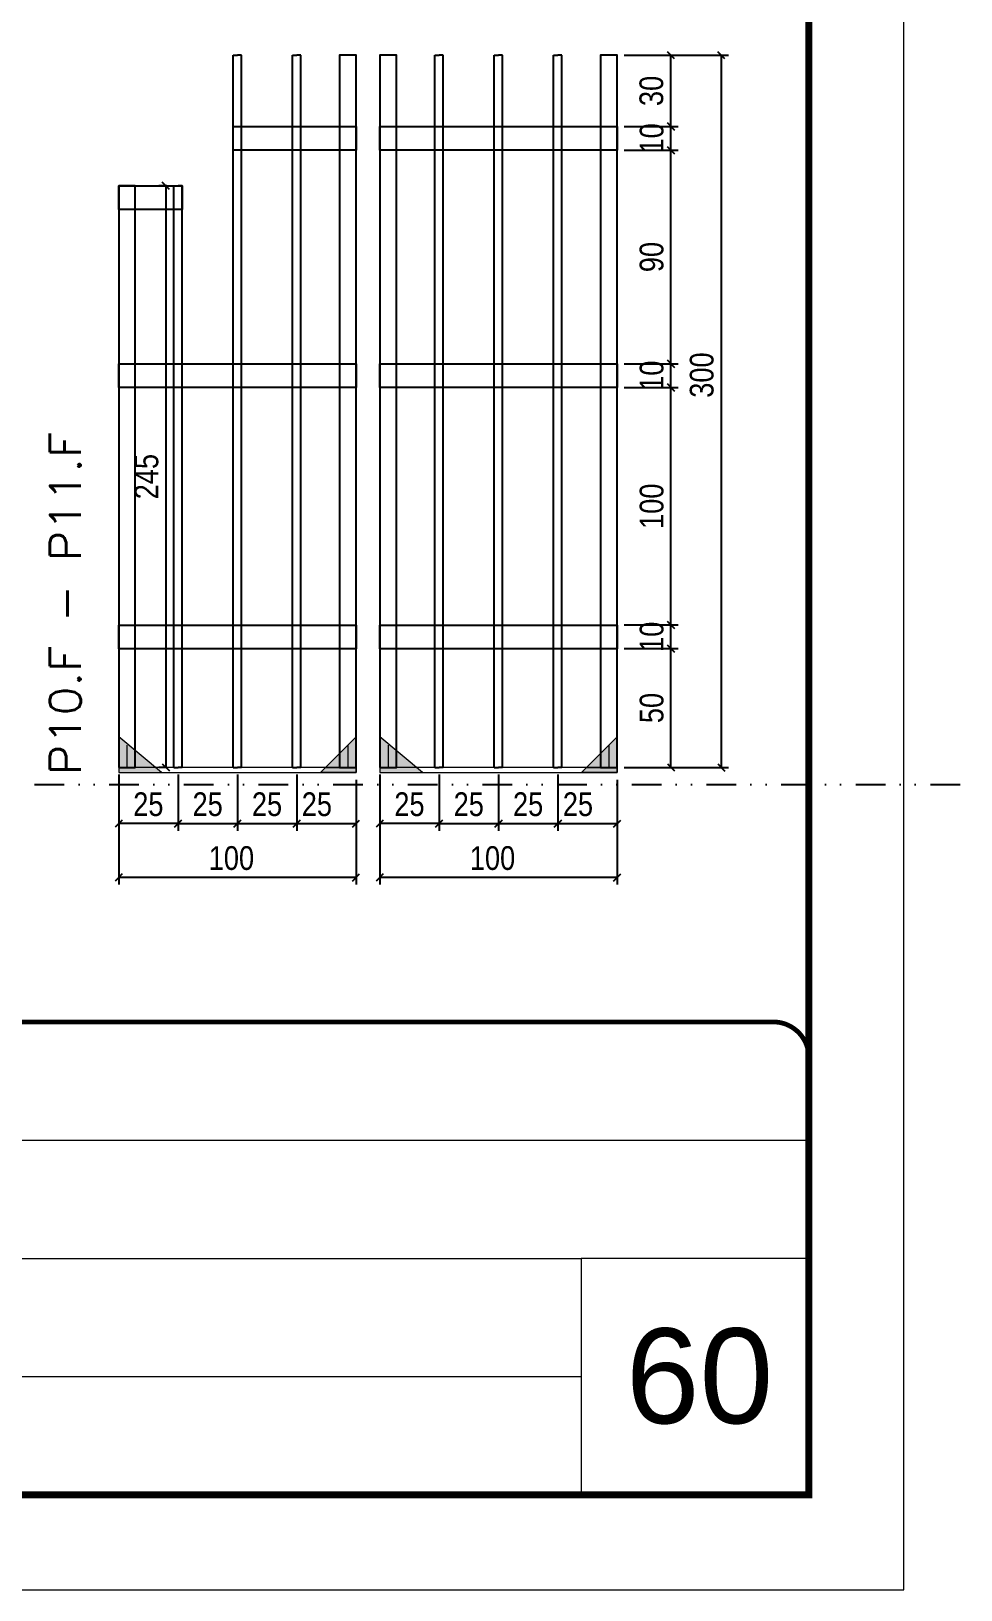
# Model space of a CAD drawing. Header units: millimetres. Extents: x 13777 to 27878, y -21631 to 6985.
# Drawn here: x 20286 to 20677, y -10145 to -9489 of the extents above; entities that cross this region are included whole.
import ezdxf

# ---------------------------------------------------------------- set-up
doc = ezdxf.new("R2010")
doc.units = ezdxf.units.MM
for name, pattern in [('CONTINUO', [0]), ('DASHED', [0.75, 0.5, -0.25]), ('DIVIDE2', [0.625, 0.25, -0.125, 0, -0.125, 0, -0.125]), ('HIDDEN', [0.375, 0.25, -0.125])]:
    doc.linetypes.add(name, pattern=pattern)
for name, color, linetype, lineweight in [('CARIMBO', 255, 'Continuous', 9), ('Folhas', 255, 'Continuous', 9), ('Madeira', 126, 'Continuous', 18), ('Sarr 2.2x7', 40, 'Continuous', 9), ('SARRAFO DE PRESSAO', 251, 'DASHED', 9), ('Texto Seção', 7, 'Continuous', 15)]:
    doc.layers.add(name, color=color, linetype=linetype, lineweight=lineweight)
for name, color, linetype in [('COTA', 241, 'Continuous'), ('Nível', 160, 'Continuous'), ('SARR_2.2x10', 60, 'Continuous'), ('SARR_3.5x7', 81, 'Continuous'), ('SARR_7x7', 40, 'Continuous')]:
    doc.layers.add(name, color=color, linetype=linetype)
doc.styles.add('ARIAL', font='arial.ttf')
doc.styles.add('COTA TECNICA', font='techl___.ttf', dxfattribs={"height": 10})
doc.styles.add('REGUA-120', font='ROMANS.shx', dxfattribs={"height": 15})
doc.dimstyles.new('PAINEL', dxfattribs={"dimtxt": 10, "dimasz": 3, "dimexe": 3, "dimexo": 3, "dimgap": 3, "dimtad": 1, "dimdec": 1, "dimzin": 12, "dimdsep": 46, "dimtxsty": 'COTA TECNICA', "dimblk1": 'OBLIQUE', "dimblk2": 'OBLIQUE', "dimsah": 1, "dimcen": 0.9, "dimclrd": 4, "dimclre": 4, "dimclrt": 240, "dimadec": 1, "dimazin": 3, "dimtfac": 1, "dimtdec": 1, "dimtmove": 0, "dimatfit": 3, "dimfxl": 1, "dimtolj": 1, "dimtzin": 12, "dimarcsym": 0})

# ---------------------------------------------------------------- blocks, each defined once
blk = doc.blocks.new('9999999999')
at = {"color": 30, "linetype": 'CONTINUO'}
for p, q in [((98564.56, 34379.64), (99583.98, 34379.64)), ((98564.56, 34329.83), (99487.98, 34329.83)), ((99583.98, 34329.83), (99487.98, 34329.83)), ((99487.98, 34329.83), (99487.98, 34230.21)), ((98564.56, 34280.02), (99487.98, 34280.02))]:
    blk.add_line(p, q, dxfattribs=at)
at = {"color": 30, "linetype": 'CONTINUO', "const_width": 2}
blk.add_lwpolyline([(99583.98, 34230.21), (99583.98, 34414.45, 0.414214), (99568.98, 34429.45), (98228.98, 34429.45, 0.414214), (98213.98, 34414.45), (98213.98, 34245.21, 0.414214), (98228.98, 34230.21), (99583.98, 34230.21)], format="xyb", dxfattribs=at)
at = {"layer": 'Folhas'}
blk.add_lwpolyline([(98138.98, 34190.21), (99623.98, 34190.21), (99623.98, 35240.21), (98138.98, 35240.21)], close=True, dxfattribs=at)
at = {"layer": 'Folhas', "color": 30, "const_width": 3}
blk.add_lwpolyline([(98213.98, 34230.21), (99583.98, 34230.21), (99583.98, 35200.21), (98213.98, 35200.21)], close=True, dxfattribs=at)
blk = doc.blocks.new('_Oblique')
at = {"color": 0, "linetype": 'ByBlock', "lineweight": -2}
blk.add_line((-0.5, -0.5), (0.5, 0.5), dxfattribs=at)
blk = doc.blocks.new('*D2678')
at = {"layer": 'COTA', "color": 4, "lineweight": -2, "transparency": 16777216}
for p, q in [((20432.68, -9817.04), (20432.68, -9848.22)), ((20532.68, -9817.04), (20532.68, -9848.22)), ((20532.68, -9845.22), (20432.68, -9845.22))]:
    blk.add_line(p, q, dxfattribs=at)
at = {"layer": 'Defpoints', "color": 0, "transparency": 16777216}
for p in [(20432.68, -9814.04), (20532.68, -9814.04), (20432.68, -9845.22)]:
    blk.add_point(p, dxfattribs=at)
at = {"layer": 'COTA', "color": 4, "lineweight": -2, "transparency": 16777216, "xscale": 3, "yscale": 3, "zscale": 3, "rotation": 180}
blk.add_blockref('_Oblique', (20432.68, -9845.22), dxfattribs=at)
at = {"layer": 'COTA', "color": 4, "lineweight": -2, "transparency": 16777216, "xscale": 3, "yscale": 3, "zscale": 3}
blk.add_blockref('_Oblique', (20532.68, -9845.22), dxfattribs=at)
at = {"layer": 'COTA', "color": 240, "transparency": 16777216, "insert": (20480.18, -9837.12), "char_height": 10, "attachment_point": 5, "style": 'COTA TECNICA'}
blk.add_mtext('\\A1;100', dxfattribs=at)
blk = doc.blocks.new('*D2679')
at = {"layer": 'COTA', "color": 4, "lineweight": -2, "transparency": 16777216}
for p, q in [((20432.68, -9801.84), (20432.68, -9825.54)), ((20457.68, -9801.84), (20457.68, -9825.54)), ((20457.68, -9822.54), (20432.68, -9822.54))]:
    blk.add_line(p, q, dxfattribs=at)
at = {"layer": 'Defpoints', "color": 0, "transparency": 16777216}
for p in [(20432.68, -9798.84), (20457.68, -9798.84), (20432.68, -9822.54)]:
    blk.add_point(p, dxfattribs=at)
at = {"layer": 'COTA', "color": 4, "lineweight": -2, "transparency": 16777216, "xscale": 3, "yscale": 3, "zscale": 3, "rotation": 180}
blk.add_blockref('_Oblique', (20432.68, -9822.54), dxfattribs=at)
at = {"layer": 'COTA', "color": 4, "lineweight": -2, "transparency": 16777216, "xscale": 3, "yscale": 3, "zscale": 3}
blk.add_blockref('_Oblique', (20457.68, -9822.54), dxfattribs=at)
at = {"layer": 'COTA', "color": 240, "transparency": 16777216, "insert": (20445.18, -9814.43), "char_height": 10, "attachment_point": 5, "style": 'COTA TECNICA'}
blk.add_mtext('\\A1;25', dxfattribs=at)
blk = doc.blocks.new('*D2680')
at = {"layer": 'COTA', "color": 4, "lineweight": -2, "transparency": 16777216}
for p, q in [((20507.68, -9801.84), (20507.68, -9825.54)), ((20532.68, -9804.04), (20532.68, -9825.54)), ((20507.68, -9822.54), (20532.68, -9822.54))]:
    blk.add_line(p, q, dxfattribs=at)
at = {"layer": 'Defpoints', "color": 0, "transparency": 16777216}
for p in [(20507.68, -9798.84), (20532.68, -9801.04), (20532.68, -9822.54)]:
    blk.add_point(p, dxfattribs=at)
at = {"layer": 'COTA', "color": 4, "lineweight": -2, "transparency": 16777216, "xscale": 3, "yscale": 3, "zscale": 3, "rotation": 180}
blk.add_blockref('_Oblique', (20507.68, -9822.54), dxfattribs=at)
at = {"layer": 'COTA', "color": 4, "lineweight": -2, "transparency": 16777216, "xscale": 3, "yscale": 3, "zscale": 3}
blk.add_blockref('_Oblique', (20532.68, -9822.54), dxfattribs=at)
at = {"layer": 'COTA', "color": 240, "transparency": 16777216, "insert": (20516.18, -9814.43), "char_height": 10, "attachment_point": 5, "style": 'COTA TECNICA'}
blk.add_mtext('\\A1;25', dxfattribs=at)
blk = doc.blocks.new('*D2681')
at = {"layer": 'COTA', "color": 4, "lineweight": -2, "transparency": 16777216}
for p, q in [((20457.68, -9801.84), (20457.68, -9825.54)), ((20482.68, -9801.84), (20482.68, -9825.54)), ((20457.68, -9822.54), (20482.68, -9822.54))]:
    blk.add_line(p, q, dxfattribs=at)
at = {"layer": 'Defpoints', "color": 0, "transparency": 16777216}
for p in [(20457.68, -9798.84), (20482.68, -9798.84), (20482.68, -9822.54)]:
    blk.add_point(p, dxfattribs=at)
at = {"layer": 'COTA', "color": 4, "lineweight": -2, "transparency": 16777216, "xscale": 3, "yscale": 3, "zscale": 3, "rotation": 180}
blk.add_blockref('_Oblique', (20457.68, -9822.54), dxfattribs=at)
at = {"layer": 'COTA', "color": 4, "lineweight": -2, "transparency": 16777216, "xscale": 3, "yscale": 3, "zscale": 3}
blk.add_blockref('_Oblique', (20482.68, -9822.54), dxfattribs=at)
at = {"layer": 'COTA', "color": 240, "transparency": 16777216, "insert": (20470.18, -9814.43), "char_height": 10, "attachment_point": 5, "style": 'COTA TECNICA'}
blk.add_mtext('\\A1;25', dxfattribs=at)
blk = doc.blocks.new('*D2682')
at = {"layer": 'COTA', "color": 4, "lineweight": -2, "transparency": 16777216}
for p, q in [((20535.68, -9748.84), (20558.38, -9748.84)), ((20555.38, -9798.84), (20555.38, -9748.84)), ((20535.68, -9798.84), (20558.38, -9798.84))]:
    blk.add_line(p, q, dxfattribs=at)
at = {"layer": 'Defpoints', "color": 0, "transparency": 16777216}
for p in [(20532.68, -9748.84), (20555.38, -9748.84), (20532.68, -9798.84)]:
    blk.add_point(p, dxfattribs=at)
at = {"layer": 'COTA', "color": 4, "lineweight": -2, "transparency": 16777216, "xscale": 3, "yscale": 3, "zscale": 3}
for p, rotation in [((20555.38, -9748.84), 90), ((20555.38, -9798.84), 270)]:
    blk.add_blockref('_Oblique', p, dxfattribs=dict(at, rotation=rotation))
at = {"layer": 'COTA', "color": 240, "transparency": 16777216, "insert": (20547.27, -9773.84), "char_height": 10, "attachment_point": 5, "rotation": 90, "style": 'COTA TECNICA'}
blk.add_mtext('\\A1;50', dxfattribs=at)
blk = doc.blocks.new('*D2683')
at = {"layer": 'COTA', "color": 4, "lineweight": -2, "transparency": 16777216}
for p, q in [((20482.68, -9801.84), (20482.68, -9825.54)), ((20507.68, -9801.84), (20507.68, -9825.54)), ((20482.68, -9822.54), (20507.68, -9822.54))]:
    blk.add_line(p, q, dxfattribs=at)
at = {"layer": 'Defpoints', "color": 0, "transparency": 16777216}
for p in [(20482.68, -9798.84), (20507.68, -9798.84), (20507.68, -9822.54)]:
    blk.add_point(p, dxfattribs=at)
at = {"layer": 'COTA', "color": 4, "lineweight": -2, "transparency": 16777216, "xscale": 3, "yscale": 3, "zscale": 3, "rotation": 180}
blk.add_blockref('_Oblique', (20482.68, -9822.54), dxfattribs=at)
at = {"layer": 'COTA', "color": 4, "lineweight": -2, "transparency": 16777216, "xscale": 3, "yscale": 3, "zscale": 3}
blk.add_blockref('_Oblique', (20507.68, -9822.54), dxfattribs=at)
at = {"layer": 'COTA', "color": 240, "transparency": 16777216, "insert": (20495.18, -9814.43), "char_height": 10, "attachment_point": 5, "style": 'COTA TECNICA'}
blk.add_mtext('\\A1;25', dxfattribs=at)
blk = doc.blocks.new('*D2684')
at = {"layer": 'COTA', "color": 4, "lineweight": -2, "transparency": 16777216}
for p, q in [((20535.68, -9738.84), (20558.38, -9738.84)), ((20555.38, -9748.84), (20555.38, -9738.84)), ((20535.68, -9748.84), (20558.38, -9748.84))]:
    blk.add_line(p, q, dxfattribs=at)
at = {"layer": 'Defpoints', "color": 0, "transparency": 16777216}
for p in [(20532.68, -9738.84), (20555.38, -9738.84), (20532.68, -9748.84)]:
    blk.add_point(p, dxfattribs=at)
at = {"layer": 'COTA', "color": 4, "lineweight": -2, "transparency": 16777216, "xscale": 3, "yscale": 3, "zscale": 3}
for p, rotation in [((20555.38, -9738.84), 90), ((20555.38, -9748.84), 270)]:
    blk.add_blockref('_Oblique', p, dxfattribs=dict(at, rotation=rotation))
at = {"layer": 'COTA', "color": 240, "transparency": 16777216, "insert": (20547.27, -9743.84), "char_height": 10, "attachment_point": 5, "rotation": 90, "style": 'COTA TECNICA'}
blk.add_mtext('\\A1;10', dxfattribs=at)
blk = doc.blocks.new('*D2685')
at = {"layer": 'COTA', "color": 4, "lineweight": -2, "transparency": 16777216}
for p, q in [((20535.68, -9638.84), (20558.38, -9638.84)), ((20555.38, -9738.84), (20555.38, -9638.84)), ((20535.68, -9738.84), (20558.38, -9738.84))]:
    blk.add_line(p, q, dxfattribs=at)
at = {"layer": 'Defpoints', "color": 0, "transparency": 16777216}
for p in [(20532.68, -9638.84), (20555.38, -9638.84), (20532.68, -9738.84)]:
    blk.add_point(p, dxfattribs=at)
at = {"layer": 'COTA', "color": 4, "lineweight": -2, "transparency": 16777216, "xscale": 3, "yscale": 3, "zscale": 3}
for p, rotation in [((20555.38, -9638.84), 90), ((20555.38, -9738.84), 270)]:
    blk.add_blockref('_Oblique', p, dxfattribs=dict(at, rotation=rotation))
at = {"layer": 'COTA', "color": 240, "transparency": 16777216, "insert": (20547.27, -9688.84), "char_height": 10, "attachment_point": 5, "rotation": 90, "style": 'COTA TECNICA'}
blk.add_mtext('\\A1;100', dxfattribs=at)
blk = doc.blocks.new('*D2686')
at = {"layer": 'COTA', "color": 4, "lineweight": -2, "transparency": 16777216}
for p, q in [((20535.68, -9628.84), (20558.38, -9628.84)), ((20555.38, -9638.84), (20555.38, -9628.84)), ((20535.68, -9638.84), (20558.38, -9638.84))]:
    blk.add_line(p, q, dxfattribs=at)
at = {"layer": 'Defpoints', "color": 0, "transparency": 16777216}
for p in [(20532.68, -9628.84), (20555.38, -9628.84), (20532.68, -9638.84)]:
    blk.add_point(p, dxfattribs=at)
at = {"layer": 'COTA', "color": 4, "lineweight": -2, "transparency": 16777216, "xscale": 3, "yscale": 3, "zscale": 3}
for p, rotation in [((20555.38, -9628.84), 90), ((20555.38, -9638.84), 270)]:
    blk.add_blockref('_Oblique', p, dxfattribs=dict(at, rotation=rotation))
at = {"layer": 'COTA', "color": 240, "transparency": 16777216, "insert": (20547.27, -9633.84), "char_height": 10, "attachment_point": 5, "rotation": 90, "style": 'COTA TECNICA'}
blk.add_mtext('\\A1;10', dxfattribs=at)
blk = doc.blocks.new('*D2687')
at = {"layer": 'COTA', "color": 4, "lineweight": -2, "transparency": 16777216}
for p, q in [((20535.68, -9538.88), (20558.38, -9538.88)), ((20555.38, -9628.84), (20555.38, -9538.88)), ((20535.68, -9628.84), (20558.38, -9628.84))]:
    blk.add_line(p, q, dxfattribs=at)
at = {"layer": 'Defpoints', "color": 0, "transparency": 16777216}
for p in [(20532.68, -9538.88), (20555.38, -9538.88), (20532.68, -9628.84)]:
    blk.add_point(p, dxfattribs=at)
at = {"layer": 'COTA', "color": 4, "lineweight": -2, "transparency": 16777216, "xscale": 3, "yscale": 3, "zscale": 3}
for p, rotation in [((20555.38, -9538.88), 90), ((20555.38, -9628.84), 270)]:
    blk.add_blockref('_Oblique', p, dxfattribs=dict(at, rotation=rotation))
at = {"layer": 'COTA', "color": 240, "transparency": 16777216, "insert": (20547.25, -9583.86), "char_height": 10, "attachment_point": 5, "rotation": 90, "style": 'COTA TECNICA'}
blk.add_mtext('\\A1;90', dxfattribs=at)
blk = doc.blocks.new('*D2688')
at = {"layer": 'COTA', "color": 4, "lineweight": -2, "transparency": 16777216}
for p, q in [((20535.68, -9528.88), (20558.38, -9528.88)), ((20555.38, -9538.88), (20555.38, -9528.88)), ((20535.68, -9538.88), (20558.38, -9538.88))]:
    blk.add_line(p, q, dxfattribs=at)
at = {"layer": 'Defpoints', "color": 0, "transparency": 16777216}
for p in [(20532.68, -9528.88), (20555.38, -9528.88), (20532.68, -9538.88)]:
    blk.add_point(p, dxfattribs=at)
at = {"layer": 'COTA', "color": 4, "lineweight": -2, "transparency": 16777216, "xscale": 3, "yscale": 3, "zscale": 3}
for p, rotation in [((20555.38, -9528.88), 90), ((20555.38, -9538.88), 270)]:
    blk.add_blockref('_Oblique', p, dxfattribs=dict(at, rotation=rotation))
at = {"layer": 'COTA', "color": 240, "transparency": 16777216, "insert": (20547.27, -9533.88), "char_height": 10, "attachment_point": 5, "rotation": 90, "style": 'COTA TECNICA'}
blk.add_mtext('\\A1;10', dxfattribs=at)
blk = doc.blocks.new('*D2689')
at = {"layer": 'COTA', "color": 4, "lineweight": -2, "transparency": 16777216}
for p, q in [((20535.68, -9498.88), (20579.59, -9498.88)), ((20576.59, -9798.88), (20576.59, -9498.88)), ((20535.68, -9798.88), (20579.59, -9798.88))]:
    blk.add_line(p, q, dxfattribs=at)
at = {"layer": 'Defpoints', "color": 0, "transparency": 16777216}
for p in [(20532.68, -9498.88), (20576.59, -9498.88), (20532.68, -9798.88)]:
    blk.add_point(p, dxfattribs=at)
at = {"layer": 'COTA', "color": 4, "lineweight": -2, "transparency": 16777216, "xscale": 3, "yscale": 3, "zscale": 3}
for p, rotation in [((20576.59, -9498.88), 90), ((20576.59, -9798.88), 270)]:
    blk.add_blockref('_Oblique', p, dxfattribs=dict(at, rotation=rotation))
at = {"layer": 'COTA', "color": 240, "transparency": 16777216, "insert": (20568.37, -9633.58), "char_height": 10, "attachment_point": 5, "rotation": 90, "style": 'COTA TECNICA'}
blk.add_mtext('\\A1;300', dxfattribs=at)
blk = doc.blocks.new('*D2690')
at = {"layer": 'COTA', "color": 4, "lineweight": -2, "transparency": 16777216}
for p, q in [((20322.68, -9817.04), (20322.68, -9848.22)), ((20422.68, -9817.04), (20422.68, -9848.22)), ((20422.68, -9845.22), (20322.68, -9845.22))]:
    blk.add_line(p, q, dxfattribs=at)
at = {"layer": 'Defpoints', "color": 0, "transparency": 16777216}
for p in [(20322.68, -9814.04), (20422.68, -9814.04), (20322.68, -9845.22)]:
    blk.add_point(p, dxfattribs=at)
at = {"layer": 'COTA', "color": 4, "lineweight": -2, "transparency": 16777216, "xscale": 3, "yscale": 3, "zscale": 3, "rotation": 180}
blk.add_blockref('_Oblique', (20322.68, -9845.22), dxfattribs=at)
at = {"layer": 'COTA', "color": 4, "lineweight": -2, "transparency": 16777216, "xscale": 3, "yscale": 3, "zscale": 3}
blk.add_blockref('_Oblique', (20422.68, -9845.22), dxfattribs=at)
at = {"layer": 'COTA', "color": 240, "transparency": 16777216, "insert": (20370.18, -9837.12), "char_height": 10, "attachment_point": 5, "style": 'COTA TECNICA'}
blk.add_mtext('\\A1;100', dxfattribs=at)
blk = doc.blocks.new('*D2691')
at = {"layer": 'COTA', "color": 4, "lineweight": -2, "transparency": 16777216}
for p, q in [((20322.68, -9801.84), (20322.68, -9825.54)), ((20347.68, -9801.84), (20347.68, -9825.54)), ((20347.68, -9822.54), (20322.68, -9822.54))]:
    blk.add_line(p, q, dxfattribs=at)
at = {"layer": 'Defpoints', "color": 0, "transparency": 16777216}
for p in [(20322.68, -9798.84), (20347.68, -9798.84), (20322.68, -9822.54)]:
    blk.add_point(p, dxfattribs=at)
at = {"layer": 'COTA', "color": 4, "lineweight": -2, "transparency": 16777216, "xscale": 3, "yscale": 3, "zscale": 3, "rotation": 180}
blk.add_blockref('_Oblique', (20322.68, -9822.54), dxfattribs=at)
at = {"layer": 'COTA', "color": 4, "lineweight": -2, "transparency": 16777216, "xscale": 3, "yscale": 3, "zscale": 3}
blk.add_blockref('_Oblique', (20347.68, -9822.54), dxfattribs=at)
at = {"layer": 'COTA', "color": 240, "transparency": 16777216, "insert": (20335.18, -9814.43), "char_height": 10, "attachment_point": 5, "style": 'COTA TECNICA'}
blk.add_mtext('\\A1;25', dxfattribs=at)
blk = doc.blocks.new('*D2692')
at = {"layer": 'COTA', "color": 4, "lineweight": -2, "transparency": 16777216}
for p, q in [((20397.68, -9801.84), (20397.68, -9825.54)), ((20422.68, -9804.04), (20422.68, -9825.54)), ((20397.68, -9822.54), (20422.68, -9822.54))]:
    blk.add_line(p, q, dxfattribs=at)
at = {"layer": 'Defpoints', "color": 0, "transparency": 16777216}
for p in [(20397.68, -9798.84), (20422.68, -9801.04), (20422.68, -9822.54)]:
    blk.add_point(p, dxfattribs=at)
at = {"layer": 'COTA', "color": 4, "lineweight": -2, "transparency": 16777216, "xscale": 3, "yscale": 3, "zscale": 3, "rotation": 180}
blk.add_blockref('_Oblique', (20397.68, -9822.54), dxfattribs=at)
at = {"layer": 'COTA', "color": 4, "lineweight": -2, "transparency": 16777216, "xscale": 3, "yscale": 3, "zscale": 3}
blk.add_blockref('_Oblique', (20422.68, -9822.54), dxfattribs=at)
at = {"layer": 'COTA', "color": 240, "transparency": 16777216, "insert": (20406.18, -9814.43), "char_height": 10, "attachment_point": 5, "style": 'COTA TECNICA'}
blk.add_mtext('\\A1;25', dxfattribs=at)
blk = doc.blocks.new('*D2693')
at = {"layer": 'COTA', "color": 4, "lineweight": -2, "transparency": 16777216}
for p, q in [((20347.68, -9801.84), (20347.68, -9825.54)), ((20372.68, -9801.84), (20372.68, -9825.54)), ((20347.68, -9822.54), (20372.68, -9822.54))]:
    blk.add_line(p, q, dxfattribs=at)
at = {"layer": 'Defpoints', "color": 0, "transparency": 16777216}
for p in [(20347.68, -9798.84), (20372.68, -9798.84), (20372.68, -9822.54)]:
    blk.add_point(p, dxfattribs=at)
at = {"layer": 'COTA', "color": 4, "lineweight": -2, "transparency": 16777216, "xscale": 3, "yscale": 3, "zscale": 3, "rotation": 180}
blk.add_blockref('_Oblique', (20347.68, -9822.54), dxfattribs=at)
at = {"layer": 'COTA', "color": 4, "lineweight": -2, "transparency": 16777216, "xscale": 3, "yscale": 3, "zscale": 3}
blk.add_blockref('_Oblique', (20372.68, -9822.54), dxfattribs=at)
at = {"layer": 'COTA', "color": 240, "transparency": 16777216, "insert": (20360.18, -9814.43), "char_height": 10, "attachment_point": 5, "style": 'COTA TECNICA'}
blk.add_mtext('\\A1;25', dxfattribs=at)
blk = doc.blocks.new('*D2694')
at = {"layer": 'COTA', "color": 4, "lineweight": -2, "transparency": 16777216}
for p, q in [((20372.68, -9801.84), (20372.68, -9825.54)), ((20397.68, -9801.84), (20397.68, -9825.54)), ((20372.68, -9822.54), (20397.68, -9822.54))]:
    blk.add_line(p, q, dxfattribs=at)
at = {"layer": 'Defpoints', "color": 0, "transparency": 16777216}
for p in [(20372.68, -9798.84), (20397.68, -9798.84), (20397.68, -9822.54)]:
    blk.add_point(p, dxfattribs=at)
at = {"layer": 'COTA', "color": 4, "lineweight": -2, "transparency": 16777216, "xscale": 3, "yscale": 3, "zscale": 3, "rotation": 180}
blk.add_blockref('_Oblique', (20372.68, -9822.54), dxfattribs=at)
at = {"layer": 'COTA', "color": 4, "lineweight": -2, "transparency": 16777216, "xscale": 3, "yscale": 3, "zscale": 3}
blk.add_blockref('_Oblique', (20397.68, -9822.54), dxfattribs=at)
at = {"layer": 'COTA', "color": 240, "transparency": 16777216, "insert": (20385.18, -9814.43), "char_height": 10, "attachment_point": 5, "style": 'COTA TECNICA'}
blk.add_mtext('\\A1;25', dxfattribs=at)
blk = doc.blocks.new('*D2695')
at = {"layer": 'COTA', "color": 4, "lineweight": -2, "transparency": 16777216}
for p, q in [((20535.68, -9498.88), (20558.38, -9498.88)), ((20555.38, -9528.88), (20555.38, -9498.88)), ((20535.68, -9528.88), (20558.38, -9528.88))]:
    blk.add_line(p, q, dxfattribs=at)
at = {"layer": 'Defpoints', "color": 0, "transparency": 16777216}
for p in [(20532.68, -9498.88), (20555.38, -9498.88), (20532.68, -9528.88)]:
    blk.add_point(p, dxfattribs=at)
at = {"layer": 'COTA', "color": 4, "lineweight": -2, "transparency": 16777216, "xscale": 3, "yscale": 3, "zscale": 3}
for p, rotation in [((20555.38, -9498.88), 90), ((20555.38, -9528.88), 270)]:
    blk.add_blockref('_Oblique', p, dxfattribs=dict(at, rotation=rotation))
at = {"layer": 'COTA', "color": 240, "transparency": 16777216, "insert": (20547.16, -9513.88), "char_height": 10, "attachment_point": 5, "rotation": 90, "style": 'COTA TECNICA'}
blk.add_mtext('\\A1;30', dxfattribs=at)
blk = doc.blocks.new('*D2697')
at = {"layer": 'COTA', "color": 4, "lineweight": -2, "transparency": 16777216}
for p, q in [((20342.93, -9553.88), (20339.54, -9553.88)), ((20342.54, -9553.88), (20342.54, -9798.84)), ((20342.93, -9798.84), (20339.54, -9798.84))]:
    blk.add_line(p, q, dxfattribs=at)
at = {"layer": 'Defpoints', "color": 0, "transparency": 16777216}
for p in [(20345.93, -9553.88), (20342.54, -9798.84), (20345.93, -9798.84)]:
    blk.add_point(p, dxfattribs=at)
at = {"layer": 'COTA', "color": 4, "lineweight": -2, "transparency": 16777216, "xscale": 3, "yscale": 3, "zscale": 3}
for p, rotation in [((20342.54, -9553.88), 90), ((20342.54, -9798.84), 270)]:
    blk.add_blockref('_Oblique', p, dxfattribs=dict(at, rotation=rotation))
at = {"layer": 'COTA', "color": 240, "transparency": 16777216, "insert": (20334.43, -9676.36), "char_height": 10, "attachment_point": 5, "rotation": 90, "style": 'COTA TECNICA'}
blk.add_mtext('\\A1;245', dxfattribs=at)

msp = doc.modelspace()

# ---------------------------------------------------------------- hatches: boundary and pattern name
at = {"layer": 'Madeira'}
h = msp.add_hatch(color=252, dxfattribs=at)
h.dxf.hatch_style = 2
h.paths.add_polyline_path([(20322.68, -9786.04), (20322.68, -9801.04), (20340.68, -9801.04)])
h = msp.add_hatch(color=252, dxfattribs=at)
h.dxf.hatch_style = 2
h.paths.add_polyline_path([(20422.68, -9786.04), (20422.68, -9801.04), (20407.68, -9801.04)])
h = msp.add_hatch(color=252, dxfattribs=at)
h.dxf.hatch_style = 2
h.paths.add_polyline_path([(20432.68, -9786.04), (20432.68, -9801.04), (20450.68, -9801.04)])
h = msp.add_hatch(color=252, dxfattribs=at)
h.dxf.hatch_style = 2
h.paths.add_polyline_path([(20532.68, -9786.04), (20532.68, -9801.04), (20517.68, -9801.04)])

# ---------------------------------------------------------------- linework, layer by layer
at = {"layer": 'Madeira', "color": 1, "linetype": 'HIDDEN'}
for p, q in [((20326.18, -9789.54), (20326.18, -9798.84)), ((20326.18, -9789.54), (20326.18, -9798.84)), ((20419.18, -9789.54), (20419.18, -9798.84)), ((20419.18, -9789.54), (20419.18, -9798.84)), ((20436.18, -9789.54), (20436.18, -9798.84)), ((20436.18, -9789.54), (20436.18, -9798.84)), ((20529.18, -9789.54), (20529.18, -9798.84)), ((20529.18, -9789.54), (20529.18, -9798.84)), ((20329.68, -9793.04), (20329.68, -9798.84)), ((20439.68, -9793.04), (20439.68, -9798.84)), ((20332.51, -9798.84), (20322.68, -9798.84)), ((20332.51, -9798.84), (20322.68, -9798.84)), ((20338.48, -9798.84), (20322.68, -9798.84)), ((20409.88, -9798.84), (20422.68, -9798.84)), ((20412.84, -9798.84), (20422.68, -9798.84)), ((20412.84, -9798.84), (20422.68, -9798.84)), ((20442.51, -9798.84), (20432.68, -9798.84)), ((20442.51, -9798.84), (20432.68, -9798.84)), ((20448.48, -9798.84), (20432.68, -9798.84)), ((20519.88, -9798.84), (20532.68, -9798.84)), ((20522.84, -9798.84), (20532.68, -9798.84)), ((20522.84, -9798.84), (20532.68, -9798.84))]:
    msp.add_line(p, q, dxfattribs=at)
at = {"layer": 'Madeira'}
for p, q in [((20322.68, -9798.84), (20322.68, -9801.04)), ((20322.68, -9798.84), (20322.68, -9801.04)), ((20322.68, -9798.84), (20322.68, -9801.04)), ((20432.68, -9798.84), (20432.68, -9801.04)), ((20432.68, -9798.84), (20432.68, -9801.04)), ((20432.68, -9798.84), (20432.68, -9801.04))]:
    msp.add_line(p, q, dxfattribs=at)
at = {"layer": 'Madeira', "color": 0}
for points in [[(20322.68, -9786.04), (20322.68, -9801.04), (20340.68, -9801.04), (20322.68, -9786.04)], [(20422.68, -9786.04), (20422.68, -9801.04), (20407.68, -9801.04), (20422.68, -9786.04)], [(20432.68, -9786.04), (20432.68, -9801.04), (20450.68, -9801.04), (20432.68, -9786.04)], [(20532.68, -9786.04), (20532.68, -9801.04), (20517.68, -9801.04), (20532.68, -9786.04)]]:
    msp.add_lwpolyline(points, dxfattribs=at)
at = {"layer": 'Nível', "color": 4, "linetype": 'DIVIDE2', "ltscale": 50}
msp.add_line((13777.11, -9806.04), (21531.15, -9806.04), dxfattribs=at)
at = {"layer": 'Sarr 2.2x7'}
for points in [[(20422.68, -9798.84), (20322.68, -9798.84), (20322.68, -9801.04), (20422.68, -9801.04)], [(20532.68, -9798.84), (20432.68, -9798.84), (20432.68, -9801.04), (20532.68, -9801.04)]]:
    msp.add_lwpolyline(points, close=True, dxfattribs=at)
at = {"layer": 'SARR_2.2x10'}
for points in [[(20370.93, -9528.88), (20422.68, -9528.88), (20422.68, -9538.88), (20370.93, -9538.88)], [(20432.68, -9528.88), (20532.68, -9528.88), (20532.68, -9538.88), (20432.68, -9538.88)], [(20322.68, -9553.88), (20349.43, -9553.88), (20349.43, -9563.88), (20322.68, -9563.88)], [(20322.68, -9628.88), (20422.68, -9628.88), (20422.68, -9638.88), (20322.68, -9638.88)], [(20432.68, -9628.88), (20532.68, -9628.88), (20532.68, -9638.88), (20432.68, -9638.88)], [(20322.68, -9738.88), (20422.68, -9738.88), (20422.68, -9748.88), (20322.68, -9748.88)], [(20432.68, -9738.88), (20532.68, -9738.88), (20532.68, -9748.88), (20432.68, -9748.88)]]:
    msp.add_lwpolyline(points, close=True, dxfattribs=at)
at = {"layer": 'SARR_3.5x7'}
for p, q in [((20370.93, -9798.84), (20370.93, -9498.88)), ((20370.93, -9498.88), (20372.68, -9498.88)), ((20374.43, -9498.88), (20372.68, -9498.88)), ((20374.43, -9798.84), (20374.43, -9498.88)), ((20395.93, -9798.84), (20395.93, -9498.88)), ((20395.93, -9498.88), (20397.68, -9498.88)), ((20399.43, -9498.88), (20397.68, -9498.88)), ((20399.43, -9798.84), (20399.43, -9498.88)), ((20455.93, -9798.84), (20455.93, -9498.88)), ((20455.93, -9498.88), (20457.68, -9498.88)), ((20459.43, -9498.88), (20457.68, -9498.88)), ((20459.43, -9798.84), (20459.43, -9498.88)), ((20480.93, -9798.84), (20480.93, -9498.88)), ((20480.93, -9498.88), (20482.68, -9498.88)), ((20484.43, -9498.88), (20482.68, -9498.88)), ((20484.43, -9798.84), (20484.43, -9498.88)), ((20505.93, -9798.84), (20505.93, -9498.88)), ((20505.93, -9498.88), (20507.68, -9498.88)), ((20509.43, -9498.88), (20507.68, -9498.88)), ((20509.43, -9798.84), (20509.43, -9498.88)), ((20345.93, -9798.84), (20345.93, -9553.88)), ((20345.93, -9553.88), (20347.68, -9553.88)), ((20349.43, -9553.88), (20347.68, -9553.88)), ((20349.43, -9798.84), (20349.43, -9553.88)), ((20345.93, -9798.84), (20347.68, -9798.84)), ((20349.43, -9798.84), (20347.68, -9798.84)), ((20370.93, -9798.84), (20372.68, -9798.84)), ((20374.43, -9798.84), (20372.68, -9798.84)), ((20395.93, -9798.84), (20397.68, -9798.84)), ((20399.43, -9798.84), (20397.68, -9798.84)), ((20455.93, -9798.84), (20457.68, -9798.84)), ((20459.43, -9798.84), (20457.68, -9798.84)), ((20480.93, -9798.84), (20482.68, -9798.84)), ((20484.43, -9798.84), (20482.68, -9798.84)), ((20505.93, -9798.84), (20507.68, -9798.84)), ((20509.43, -9798.84), (20507.68, -9798.84))]:
    msp.add_line(p, q, dxfattribs=at)
at = {"layer": 'SARR_7x7'}
for points in [[(20415.68, -9798.84), (20422.68, -9798.84), (20422.68, -9498.88), (20415.68, -9498.88)], [(20432.68, -9798.84), (20439.68, -9798.84), (20439.68, -9498.88), (20432.68, -9498.88)], [(20525.68, -9798.84), (20532.68, -9798.84), (20532.68, -9498.88), (20525.68, -9498.88)], [(20322.68, -9798.84), (20329.68, -9798.84), (20329.68, -9553.88), (20322.68, -9553.88)]]:
    msp.add_lwpolyline(points, close=True, dxfattribs=at)

# ---------------------------------------------------------------- block references
at = {"layer": 'SARRAFO DE PRESSAO', "color": 6, "linetype": 'ByBlock'}
msp.add_blockref('9999999999', (-78970.51, -44335.53), dxfattribs=at)

# ---------------------------------------------------------------- texts
at = {"layer": 'CARIMBO', "style": 'ARIAL'}
msp.add_text('60', height=40, dxfattribs=at).set_placement((20536.33, -10075.18))
at = {"layer": 'Texto Seção', "style": 'REGUA-120', "width": 1.1}
msp.add_text('P10.F - P11.F', height=13, rotation=90, dxfattribs=at).set_placement((20306.68, -9802.15))

# ---------------------------------------------------------------- dimensions: what is measured, and where the dimension line sits
at = {"layer": 'COTA'}
for base, p1, p2, angle, picture, middle in [((20576.59, -9498.88), (20532.68, -9798.88), (20532.68, -9498.88), 90, '*D2689', (20576.59, -9633.58)), ((20555.38, -9528.88), (20532.68, -9538.88), (20532.68, -9528.88), 90, '*D2688', (20555.38, -9533.88)), ((20555.38, -9628.84), (20532.68, -9638.84), (20532.68, -9628.84), 90, '*D2686', (20555.38, -9633.84)), ((20555.38, -9738.84), (20532.68, -9748.84), (20532.68, -9738.84), 90, '*D2684', (20555.38, -9743.84)), ((20322.68, -9845.22), (20422.68, -9814.04), (20322.68, -9814.04), 180, '*D2690', (20370.18, -9845.22)), ((20432.68, -9845.22), (20532.68, -9814.04), (20432.68, -9814.04), 180, '*D2678', (20480.18, -9845.22))]:
    dim = msp.add_linear_dim(base=base, p1=p1, p2=p2, angle=angle, dimstyle='PAINEL', override={"dimtmove": 1}, dxfattribs=at)
    dim.commit()
    dim.dimension.update_dxf_attribs({"geometry": picture, "text_midpoint": middle, "dimtype": 160})
for base, p1, p2, angle, picture, middle in [((20555.38, -9498.88), (20532.68, -9528.88), (20532.68, -9498.88), 90, '*D2695', (20547.16, -9513.88)), ((20555.38, -9538.88), (20532.68, -9628.84), (20532.68, -9538.88), 90, '*D2687', (20547.25, -9583.86)), ((20342.54, -9798.84), (20345.93, -9553.88), (20345.93, -9798.84), 90, '*D2697', (20334.43, -9676.36)), ((20555.38, -9638.84), (20532.68, -9738.84), (20532.68, -9638.84), 90, '*D2685', (20547.27, -9688.84)), ((20555.38, -9748.84), (20532.68, -9798.84), (20532.68, -9748.84), 90, '*D2682', (20547.27, -9773.84)), ((20322.68, -9822.54), (20347.68, -9798.84), (20322.68, -9798.84), 180, '*D2691', (20335.18, -9814.43)), ((20432.68, -9822.54), (20457.68, -9798.84), (20432.68, -9798.84), 180, '*D2679', (20445.18, -9814.43))]:
    dim = msp.add_linear_dim(base=base, p1=p1, p2=p2, angle=angle, dimstyle='PAINEL', override={"dimtmove": 1}, dxfattribs=at)
    dim.commit()
    dim.dimension.update_dxf_attribs({"geometry": picture, "text_midpoint": middle})
for base, p1, p2, picture, middle in [((20372.68, -9822.54), (20347.68, -9798.84), (20372.68, -9798.84), '*D2693', (20360.18, -9814.43)), ((20397.68, -9822.54), (20372.68, -9798.84), (20397.68, -9798.84), '*D2694', (20385.18, -9814.43)), ((20482.68, -9822.54), (20457.68, -9798.84), (20482.68, -9798.84), '*D2681', (20470.18, -9814.43)), ((20507.68, -9822.54), (20482.68, -9798.84), (20507.68, -9798.84), '*D2683', (20495.18, -9814.43))]:
    dim = msp.add_linear_dim(base=base, p1=p1, p2=p2, dimstyle='PAINEL', override={"dimtmove": 1}, dxfattribs=at)
    dim.commit()
    dim.dimension.update_dxf_attribs({"geometry": picture, "text_midpoint": middle})
for base, p1, p2, picture, middle in [((20422.68, -9822.54), (20397.68, -9798.84), (20422.68, -9801.04), '*D2692', (20406.18, -9822.54)), ((20532.68, -9822.54), (20507.68, -9798.84), (20532.68, -9801.04), '*D2680', (20516.18, -9822.54))]:
    dim = msp.add_linear_dim(base=base, p1=p1, p2=p2, dimstyle='PAINEL', override={"dimtmove": 1}, dxfattribs=at)
    dim.commit()
    dim.dimension.update_dxf_attribs({"geometry": picture, "text_midpoint": middle, "dimtype": 160})

doc.saveas('drawing.dxf')
